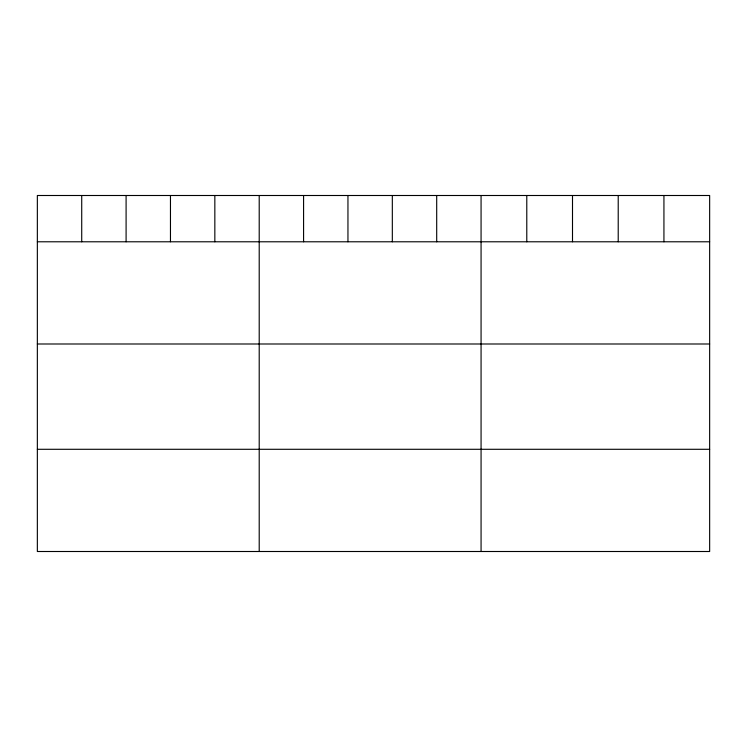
<?xml version="1.0" encoding="UTF-8"?>
<svg xmlns="http://www.w3.org/2000/svg" width="747" height="747" viewBox="0 0 747 747"><rect width="100%" height="100%" fill="white"/><g stroke="black" fill="none" stroke-linecap="round" stroke-linejoin="round"><path stroke-width="1.12" d="M709.65 241.785L709.65 551.501L37.35 551.501L37.35 195.499L709.65 195.499L709.65 241.785L37.35 241.785M37.35 343.993L709.65 343.993M37.35 449.292L709.65 449.292M663.934 195.499L663.934 241.785M618.217 195.499L618.217 241.785M572.501 195.499L572.501 241.785M526.784 195.499L526.784 241.785M481.068 195.499L481.068 551.501M436.696 195.499L436.696 241.785M392.324 195.499L392.324 241.785M347.953 195.499L347.953 241.785M303.581 195.499L303.581 241.785M259.209 195.499L259.209 551.501M214.837 195.499L214.837 241.785M170.465 195.499L170.465 241.785M126.094 195.499L126.094 241.785M81.722 195.499L81.722 241.785"/></g></svg>
